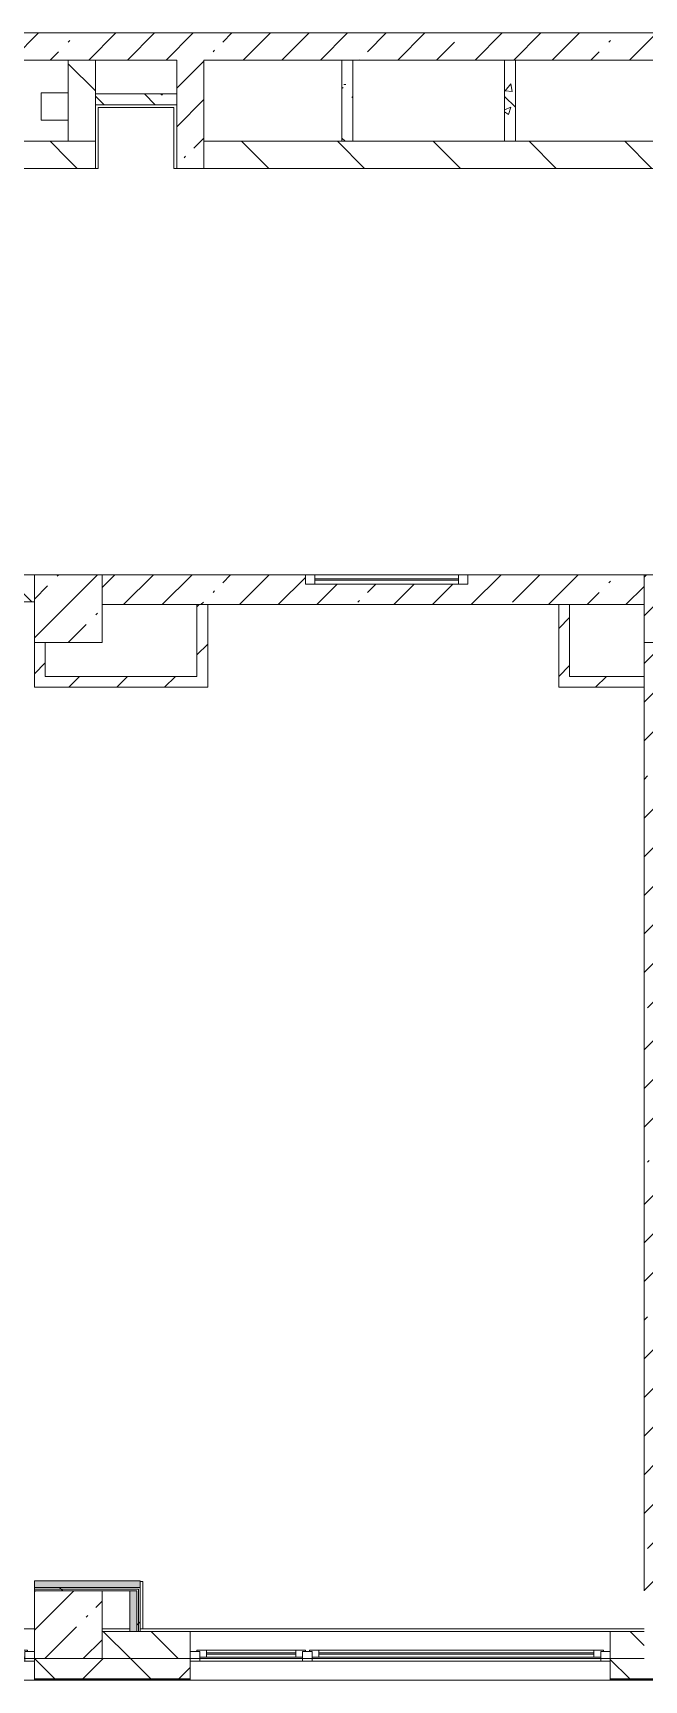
# Model space of a CAD drawing. Header units: millimetres. Extents: x -3238 to 193830, y -8553 to 29000.
# Drawn here: x 119856 to 124367, y -258 to 11900 of the extents above; entities that cross this region are included whole.
import ezdxf

# ---------------------------------------------------------------- set-up
doc = ezdxf.new("R2010")
doc.units = ezdxf.units.MM
for name, color, linetype, lineweight, true_color in [('A-FLOR-3', 7, 'Continuous', 5, 0xaaaaaa), ('I-WALL-5', 7, 'Continuous', 9, 0xe7e7e7), ('I-WALL-8', 7, 'Continuous', 5, 0x787878)]:
    doc.layers.add(name, color=color, linetype=linetype, lineweight=lineweight, true_color=true_color)
for name, color, linetype, lineweight in [('A-GLAZ-2', 7, 'Continuous', 5), ('A-WALL', 7, 'Continuous', 9), ('A-WALL-3', 7, 'Continuous', 5), ('I-WALL-6', 7, 'Continuous', 5), ('S-COLS-3', 7, 'Continuous', 5)]:
    doc.layers.add(name, color=color, linetype=linetype, lineweight=lineweight)
pattern_1 = [(45, (58957.15, 0), (-285.1231, 285.1231), []), (45, (59242.27, 0), (-285.1231, 285.1231), [504.031, -100.806, 16.764, -84.042])]
pattern_2 = [(135, (58957.15, 0), (-353.5534, -353.5534), [])]
pattern_3 = [(45, (58957.15, 0), (-176.7767, 176.7767), [])]
pattern_4 = [(135, (58957.15, 0), (-377.1708, -377.1708), [533.4, -88.9, 17.78, -88.9]), (135, (58957.15, 376.94), (-377.1708, -377.1708), []), (50, (58957.15, 0), (637.6445, -55.7866), [66.675, -733.425]), (355, (58957.15, 0), (-123.3494, 668.699), [53.34, -586.74]), (100.451, (59010.3, -4.65), (514.299, 612.908), [56.665, -623.315]), (46.184, (58957.15, 177.8), (948.776, -147.15), [100.012, -1100.137]), (96.636, (59036.2, 165.5), (830.909, 865.997), [84.998, -934.973]), (351.184, (58957.2, 177.8), (830.918, 865.988), [80.01, -880.11]), (21, (59046.05, 133.35), (530.6506, -357.9283), [66.675, -733.425]), (326, (59046.05, 133.35), (216.308, 644.6585), [53.34, -586.74]), (71.451, (59090.3, 103.5), (746.9596, 286.7243), [56.665, -623.315]), (37.5, (58957.15, 0), (10.8105, 295.9426), [16.764, -562.864, 16.764, -578.866, -588.962]), (37.5, (58957.15, 0), (10.8105, 295.9426), [-1175.258, 16.764, -572.198]), (7.5, (58957.15, 0), (233.8692, 350.6318), [16.764, -322.834, 16.764, -549.529, -224.472]), (7.5, (58957.15, 0), (233.8692, 350.6318), [-905.891, 16.764, -207.708]), (327.5, (58758.9, 0), (474.5678, -20.0513), [16.764, -205.486, 16.764, -676.656, -920.115]), (327.5, (58758.9, 0), (474.5678, -20.0513), [-915.67, 16.764, -903.351]), (317.5, (58670, 0), (518.4522, 88.9934), [16.764, -272.161, 16.764, -443.738, -653.415]), (317.5, (58670, 0), (518.4522, 88.9934), [-749.427, 16.764, -636.651])]
pattern_5 = [(45, (58957.15, 0), (-530.33, 530.33), []), (135, (58957.15, 0), (-530.33, -530.33), [])]

# ---------------------------------------------------------------- blocks, each defined once
blk = doc.blocks.new('BSC_Колонна _Прямоугольная - 500х500-V124-2_3_1_птичка')
at = {"layer": 'S-COLS-3'}
h = blk.add_hatch(dxfattribs=at)
h.set_pattern_fill('FP_137', color=256, style=0, pattern_type=2)
h.set_pattern_definition([(45, (-61160, -7650), (-285.1231, 285.1231), []), (45, (-60874.88, -7650), (-285.123, 285.123), [504.031, -100.806, 16.764, -84.042])])
h.paths.add_polyline_path([(-250, -250), (250, -250), (250, 250), (-250, 250)])
for p, q in [((250, 250), (-250, 250)), ((-250, 250), (-250, -250)), ((250, -250), (250, 250)), ((-250, -250), (250, -250))]:
    blk.add_line(p, q, dxfattribs=at)
blk = doc.blocks.new('BSC_Колонна _Прямоугольная - 500х500-V131-2_3_1_птичка')
at = {"layer": 'S-COLS-3'}
h = blk.add_hatch(dxfattribs=at)
h.set_pattern_fill('FP_144', color=256, style=0, pattern_type=2)
h.set_pattern_definition([(45, (-61160, -150), (-285.123, 285.123), []), (45, (-60874.88, -150), (-285.123, 285.123), [504.031, -100.806, 16.764, -84.042])])
h.paths.add_polyline_path([(-250, -250), (250, -250), (250, 250), (-250, 250)])
for p, q in [((250, 250), (-250, 250)), ((-250, 250), (-250, -250)), ((250, -250), (250, 250)), ((-250, -250), (250, -250))]:
    blk.add_line(p, q, dxfattribs=at)
blk = doc.blocks.new('BSC_Колонна _Прямоугольная - 500х500-V135-2_3_1_птичка')
at = {"layer": 'S-COLS-3'}
h = blk.add_hatch(dxfattribs=at)
h.set_pattern_fill('FP_148', color=256, style=0, pattern_type=2)
h.set_pattern_definition([(45, (-65660, -7650), (-285.1231, 285.1231), []), (45, (-65374.88, -7650), (-285.1231, 285.1231), [504.031, -100.806, 16.764, -84.042])])
h.paths.add_polyline_path([(-250, -250), (250, -250), (250, 250), (-250, 250)])
for p, q in [((250, 250), (-250, 250)), ((-250, 250), (-250, -250)), ((250, -250), (250, 250)), ((-250, -250), (250, -250))]:
    blk.add_line(p, q, dxfattribs=at)
blk = doc.blocks.new('120_Окно_СКБ_2Ст - 120_Окно_СКБ_2Ст 3100х2500 _мал_створка слева_-22446080-2_3_1_птичка')
at = {"layer": 'A-GLAZ-2'}
for p, q in [((-1550, -127), (-1550, -57)), ((-1550, -57), (-1480, -57)), ((1550, -57), (-1550, -57)), ((-1480, -57), (-1480, -127)), ((650, -87), (-1480, -87)), ((-1480, -87), (-1480, -127)), ((-1430, -137), (-1430, -87)), ((-1430, -107), (600, -107)), ((600, -117), (-1430, -117)), ((600, -137), (600, -87)), ((650, -127), (650, -57)), ((650, -57), (720, -57)), ((650, -127), (650, -87)), ((720, -57), (720, -127)), ((1480, -87), (720, -87)), ((720, -87), (720, -127)), ((770, -137), (770, -87)), ((770, -107), (1430, -107)), ((1430, -117), (770, -117)), ((1430, -137), (1430, -87)), ((1480, -127), (1480, -57)), ((1480, -57), (1550, -57)), ((1480, -127), (1480, -87)), ((1550, -57), (1550, -127)), ((-1480, -127), (-1550, -127)), ((-1550, -127), (-1500, -127)), ((-1480, -127), (-1500, -127)), ((-1500, -127), (-1500, -137)), ((-1500, -137), (670, -137)), ((670, -137), (-1500, -137)), ((720, -127), (650, -127)), ((670, -127), (650, -127)), ((670, -127), (700, -127)), ((670, -137), (670, -127)), ((720, -127), (700, -127)), ((700, -127), (700, -137)), ((700, -137), (1500, -137)), ((1500, -137), (700, -137)), ((1550, -127), (1480, -127)), ((1500, -127), (1480, -127)), ((1500, -127), (1550, -127)), ((1500, -137), (1500, -127))]:
    blk.add_line(p, q, dxfattribs=at)
blk = doc.blocks.new('120_Окно_СКБ_2Ст - 120_Окно_СКБ_2Ст 2100х2500 _мал створка СЛЕВА_-22446485-2_3_1_птичка')
at = {"layer": 'A-GLAZ-2'}
for p, q in [((-1050, -127), (-1050, -57)), ((-1050, -57), (-980, -57)), ((1050, -57), (-1050, -57)), ((-980, -57), (-980, -127)), ((-220, -87), (-980, -87)), ((-980, -87), (-980, -127)), ((-930, -137), (-930, -87)), ((-930, -107), (-270, -107)), ((-270, -117), (-930, -117)), ((-270, -137), (-270, -87)), ((-220, -127), (-220, -57)), ((-220, -57), (-150, -57)), ((-220, -127), (-220, -87)), ((-150, -57), (-150, -127)), ((980, -87), (-150, -87)), ((-150, -87), (-150, -127)), ((-100, -137), (-100, -87)), ((-100, -107), (930, -107)), ((930, -117), (-100, -117)), ((930, -137), (930, -87)), ((980, -127), (980, -57)), ((980, -57), (1050, -57)), ((980, -127), (980, -87)), ((1050, -57), (1050, -127)), ((-980, -127), (-1050, -127)), ((-1050, -127), (-1000, -127)), ((-980, -127), (-1000, -127)), ((-1000, -127), (-1000, -137)), ((-1000, -137), (-200, -137)), ((-200, -137), (-1000, -137)), ((-150, -127), (-220, -127)), ((-200, -127), (-220, -127)), ((-200, -127), (-170, -127)), ((-200, -137), (-200, -127)), ((-150, -127), (-170, -127)), ((-170, -127), (-170, -137)), ((-170, -137), (1000, -137)), ((1000, -137), (-170, -137)), ((1050, -127), (980, -127)), ((1000, -127), (980, -127)), ((1000, -127), (1050, -127)), ((1000, -137), (1000, -127))]:
    blk.add_line(p, q, dxfattribs=at)
blk = doc.blocks.new('120_Окно_СКБ_1Ст - 120_Окно_СКБ_1Ст 400х1200 EI30-24228621-2_3_1_птичка')
at = {"layer": 'A-GLAZ-2'}
for p, q in [((-600, 40), (-600, 110)), ((-600, 110), (-530, 110)), ((600, 110), (-600, 110)), ((-530, 40), (-600, 40)), ((-600, 40), (600, 40)), ((-530, 110), (-530, 40)), ((530, 80), (-530, 80)), ((530, 70), (-530, 70)), ((530, 40), (530, 110)), ((530, 110), (600, 110)), ((600, 40), (530, 40)), ((600, 110), (600, 40))]:
    blk.add_line(p, q, dxfattribs=at)

msp = doc.modelspace()

# ---------------------------------------------------------------- hatches: boundary and pattern name
at = {"layer": 'A-WALL-3'}
h = msp.add_hatch(dxfattribs=at)
h.set_pattern_fill('FP_161', color=256, style=0, pattern_type=2)
h.set_pattern_definition([(135, (58957.15, 0), (-176.7767, -176.7767), [])])
h.paths.add_polyline_path([(124117.2, -100), (124367.2, -100), (124367.2, 100), (124117.2, 100)])
h.paths.add_polyline_path([(121017.2, -100), (121017.2, 100), (120367.2, 100), (120367.2, -100), (120388.5, -100)])
h = msp.add_hatch(dxfattribs=at)
h.set_pattern_fill('FP_151', color=256, style=0, pattern_type=2)
h.set_pattern_definition([(45, (58957.15, 0), (-353.5534, 353.5534), []), (135, (58957.15, 0), (-353.5534, -353.5534), [])])
h.paths.add_polyline_path([(129617.2, -250), (129617.2, -100), (126017.2, -100), (126017.2, -250), (127675.4, -250)])
h.paths.add_polyline_path([(134657.2, -250), (134657.2, -100), (130517.2, -100), (130517.2, -250), (134441.8, -250)])
h.paths.add_polyline_path([(120388.5, -250), (121017.2, -250), (121017.2, -100), (119867.2, -100), (119867.2, -250)])
h.paths.add_polyline_path([(116117.2, -250), (116117.2, -100), (115367.2, -100), (115367.2, -250), (115867.2, -250)])
h.paths.add_polyline_path([(124117.2, -250), (125117.2, -250), (125117.2, -100), (124117.2, -100)])
h.paths.add_polyline_path([(117265.6, -250), (117767.2, -250), (117767.2, -100), (117017.2, -100), (117017.2, -250)])
h.paths.add_polyline_path([(106367.2, -250), (107767.2, -250), (107767.2, -100), (106367.2, -100)])
h.paths.add_polyline_path([(103893.5, -250), (104267.2, -250), (104267.2, -100), (103893.5, -100)])
h.paths.add_polyline_path([(112060.7, -250), (112267.2, -250), (112267.2, -100), (110867.2, -100), (110867.2, -250), (111019.7, -250)])
h.paths.add_polyline_path([(102993.5, -250), (102993.5, -100), (101617.2, -100), (101617.2, -250), (102691.8, -250)])
h.paths.add_polyline_path([(97717.2, -250), (98517.2, -250), (98517.2, -100), (97717.2, -100), (97717.2, -176.4)])
at = {"layer": 'I-WALL-5'}
for points in [[(120647.2, 425), (120647.2, 475), (119867.2, 475), (119867.2, 425), (120388.5, 425)], [(120622.2, 100), (120622.2, 400), (120572.2, 400), (120572.2, 100)]]:
    msp.add_hatch(color=256, dxfattribs=at).paths.add_polyline_path(points)
at = {"layer": 'I-WALL-6'}
h = msp.add_hatch(dxfattribs=at)
h.set_pattern_fill('FP_159', color=256, style=0, pattern_type=2)
h.set_pattern_definition(pattern_1)
h.paths.add_polyline_path([(114657.2, 11700), (119117.2, 11700), (119117.2, 11900), (113717.2, 11900), (113717.2, 11700), (114457.2, 11700)])
h.paths.add_polyline_path([(123417.2, 11700), (125117.2, 11700), (125117.2, 11900), (119717.2, 11900), (119717.2, 11700), (123337.2, 11700)])
h = msp.add_hatch(dxfattribs=at)
h.set_pattern_fill('FP_162', color=256, style=0, pattern_type=2)
h.set_pattern_definition(pattern_2)
h.paths.add_polyline_path([(120317.2, 11100), (120317.2, 11700), (120117.2, 11700), (120117.2, 11100)])
h = msp.add_hatch(dxfattribs=at)
h.set_pattern_fill('FP_162', color=256, style=0, pattern_type=2)
h.set_pattern_definition(pattern_2)
h.paths.add_polyline_path([(120317.2, 10900), (120317.2, 11700), (120117.2, 11700), (120117.2, 10900)])
h = msp.add_hatch(dxfattribs=at)
h.set_pattern_fill('FP_159', color=256, style=0, pattern_type=2)
h.set_pattern_definition(pattern_1)
h.paths.add_polyline_path([(121117.2, 10900), (121117.2, 11700), (120917.2, 11700), (120917.2, 10900)])
h = msp.add_hatch(dxfattribs=at)
h.set_pattern_fill('FP_162', color=256, style=0, pattern_type=2)
h.set_pattern_definition(pattern_2)
h.paths.add_polyline_path([(117265.6, 10900), (117397.2, 10900), (117397.2, 11100), (117187.2, 11100), (117187.2, 10900)])
h.paths.add_polyline_path([(116267.2, 10900), (116487.2, 10900), (116487.2, 11100), (116267.2, 11100), (116267.2, 10968.7)])
h.paths.add_polyline_path([(115567.2, 10900), (115567.2, 11100), (115357.2, 11100), (115357.2, 10900)])
h.paths.add_polyline_path([(120117.2, 10900), (120117.2, 11100), (118297.2, 11100), (118297.2, 10900), (119347.5, 10900)])
h.paths.add_polyline_path([(114457.2, 10900), (114457.2, 11100), (110867.2, 11100), (110867.2, 10900), (114142.6, 10900)])
h.paths.add_polyline_path([(106855.7, 10900), (110667.2, 10900), (110667.2, 11100), (106217.9, 11100), (106217.9, 10900)])
h = msp.add_hatch(dxfattribs=at)
h.set_pattern_fill('FP_162', color=256, style=0, pattern_type=2)
h.set_pattern_definition(pattern_2)
h.paths.add_polyline_path([(123511.5, 10900), (125517.2, 10900), (125517.2, 11100), (121117.2, 11100), (121117.2, 10900), (121429.5, 10900)])
h = msp.add_hatch(dxfattribs=at)
h.set_pattern_fill('FP_162', color=256, style=0, pattern_type=2)
h.set_pattern_definition(pattern_2)
h.paths.add_polyline_path([(119867.2, 7700), (119867.2, 7900), (118888.2, 7900), (118888.2, 7700), (119347.5, 7700)])
h.paths.add_polyline_path([(115867.2, 7700), (116388.2, 7700), (116388.2, 7900), (115867.2, 7900)])
h = msp.add_hatch(dxfattribs=at)
h.set_pattern_fill('FP_159', color=256, style=0, pattern_type=2)
h.set_pattern_definition(pattern_1)
h.paths.add_polyline_path([(124367.2, 7680), (124367.2, 7900), (123067.2, 7900), (123067.2, 7830), (121867.2, 7830), (121867.2, 7900), (120367.2, 7900), (120367.2, 7680), (123817.2, 7680)])
h = msp.add_hatch(dxfattribs=at)
h.set_pattern_fill('FP_163', color=256, style=0, pattern_type=2)
h.set_pattern_definition(pattern_3)
h.paths.add_polyline_path([(121147.2, 7150), (121147.2, 7680), (121067.2, 7680), (121067.2, 7150)])
h = msp.add_hatch(dxfattribs=at)
h.set_pattern_fill('FP_163', color=256, style=0, pattern_type=2)
h.set_pattern_definition(pattern_3)
h.paths.add_polyline_path([(123817.2, 7070), (123817.2, 7680), (123737.2, 7680), (123737.2, 7070)])
h = msp.add_hatch(dxfattribs=at)
h.set_pattern_fill('FP_163', color=256, style=0, pattern_type=2)
h.set_pattern_definition(pattern_3)
h.paths.add_polyline_path([(119947.2, 7150), (119947.2, 7400), (119867.2, 7400), (119867.2, 7150)])
h = msp.add_hatch(dxfattribs=at)
h.set_pattern_fill('FP_159', color=256, style=0, pattern_type=2)
h.set_pattern_definition(pattern_1)
h.paths.add_polyline_path([(124587.2, 400), (124587.2, 7400), (124367.2, 7400), (124367.2, 400), (124577.7, 400)])
h = msp.add_hatch(dxfattribs=at)
h.set_pattern_fill('FP_163', color=256, style=0, pattern_type=2)
h.set_pattern_definition(pattern_3)
h.paths.add_polyline_path([(121147.2, 7070), (121147.2, 7150), (119867.2, 7150), (119867.2, 7070)])
h = msp.add_hatch(dxfattribs=at)
h.set_pattern_fill('FP_163', color=256, style=0, pattern_type=2)
h.set_pattern_definition(pattern_3)
h.paths.add_polyline_path([(124367.2, 7070), (124367.2, 7150), (123817.2, 7150), (123817.2, 7070)])
h = msp.add_hatch(dxfattribs=at)
h.set_pattern_fill('FP_255', color=256, style=0, pattern_type=2)
h.set_pattern_definition(pattern_5)
h.paths.add_polyline_path([(120634.7, 412.5), (120647.2, 412.5), (120647.2, 425), (119867.2, 425), (119867.2, 412.5), (120388.5, 412.5)])
h = msp.add_hatch(dxfattribs=at)
h.set_pattern_fill('FP_255', color=256, style=0, pattern_type=2)
h.set_pattern_definition(pattern_5)
h.paths.add_polyline_path([(120634.7, 400), (120634.7, 412.5), (119867.2, 412.5), (119867.2, 400), (120622.2, 400)])
h = msp.add_hatch(dxfattribs=at)
h.set_pattern_fill('FP_255', color=256, style=0, pattern_type=2)
h.set_pattern_definition(pattern_5)
h.paths.add_polyline_path([(120634.7, 100), (120634.7, 400), (120622.2, 400), (120622.2, 100)])
h = msp.add_hatch(dxfattribs=at)
h.set_pattern_fill('FP_255', color=256, style=0, pattern_type=2)
h.set_pattern_definition(pattern_5)
h.paths.add_polyline_path([(120634.7, 100), (120647.2, 100), (120647.2, 412.5), (120634.7, 412.5), (120634.7, 317.6)])
at = {"layer": 'I-WALL-8'}
h = msp.add_hatch(dxfattribs=at)
h.set_pattern_fill('FP_170', color=256, style=0, pattern_type=2)
h.set_pattern_definition(pattern_4)
h.paths.add_polyline_path([(122217.2, 11100), (122217.2, 11700), (122137.2, 11700), (122137.2, 11100)])
h = msp.add_hatch(dxfattribs=at)
h.set_pattern_fill('FP_170', color=256, style=0, pattern_type=2)
h.set_pattern_definition(pattern_4)
h.paths.add_polyline_path([(123417.2, 11100), (123417.2, 11700), (123337.2, 11700), (123337.2, 11100)])
h = msp.add_hatch(dxfattribs=at)
h.set_pattern_fill('FP_170', color=256, style=0, pattern_type=2)
h.set_pattern_definition(pattern_4)
h.paths.add_polyline_path([(120917.2, 11370), (120917.2, 11450), (120317.2, 11450), (120317.2, 11370), (120388.5, 11370)])

# ---------------------------------------------------------------- linework, layer by layer
at = {"layer": 'A-FLOR-3'}
for p, q in [((119917.2, 11457), (120117.2, 11457)), ((119917.2, 11257), (119917.2, 11457)), ((120896.2, 11350), (120337.2, 11350)), ((120337.2, 11350), (120337.2, 10900)), ((120896.2, 10900), (120896.2, 11350)), ((120117.2, 11257), (119917.2, 11257)), ((120337.2, 10900), (120317.2, 10900)), ((120917.2, 10900), (120896.2, 10900)), ((120647.2, 470), (120667.2, 470)), ((120667.2, 470), (120667.2, 120))]:
    msp.add_line(p, q, dxfattribs=at)
at = {"layer": 'A-WALL'}
for p, q in [((120317.2, 11700), (120117.2, 11700)), ((122217.2, 11700), (122137.2, 11700)), ((123417.2, 11700), (123337.2, 11700)), ((120317.2, 11370), (120317.2, 11450)), ((120917.2, 11370), (120917.2, 11450)), ((121117.2, 10900), (121117.2, 11100)), ((122137.2, 11100), (122217.2, 11100)), ((123337.2, 11100), (123417.2, 11100)), ((121147.2, 7680), (121067.2, 7680)), ((123817.2, 7680), (123737.2, 7680)), ((124367.2, 7070), (124367.2, 7150)), ((120647.2, 425), (119867.2, 425)), ((120634.7, 412.5), (119867.2, 412.5)), ((120622.2, 400), (120572.2, 400)), ((120622.2, 400), (120622.2, 100)), ((120634.7, 412.5), (120634.7, 100)), ((120367.2, -100), (121017.2, -100)), ((124117.2, -100), (124367.2, -100)), ((119867.2, -250), (121017.2, -250)), ((119867.2, -253), (121017.2, -253)), ((124117.2, -250), (125117.2, -250)), ((124117.2, -253), (125117.2, -253))]:
    msp.add_line(p, q, dxfattribs=at)
at = {"layer": 'A-WALL-3'}
for p, q in [((120367.2, 100), (124367.2, 100)), ((121017.2, -258), (121017.2, 100)), ((124117.2, 100), (124117.2, -258)), ((119867.2, -100), (119867.2, -258)), ((121017.2, -100), (124367.2, -100)), ((124117.2, -258), (117017.2, -258)), ((124117.2, -258), (134815.2, -258))]:
    msp.add_line(p, q, dxfattribs=at)
at = {"layer": 'I-WALL-6'}
for p, q in [((125117.2, 11900), (119717.2, 11900)), ((119717.2, 11700), (120117.2, 11700)), ((120117.2, 11700), (120117.2, 11100)), ((120317.2, 11450), (120317.2, 11700)), ((120317.2, 11700), (120917.2, 11700)), ((120917.2, 11700), (120917.2, 11450)), ((121117.2, 11100), (121117.2, 11700)), ((121117.2, 11700), (122137.2, 11700)), ((122137.2, 11700), (122137.2, 11100)), ((122217.2, 11100), (122217.2, 11700)), ((122217.2, 11700), (123337.2, 11700)), ((123337.2, 11700), (123337.2, 11100)), ((123417.2, 11100), (123417.2, 11700)), ((123417.2, 11700), (125117.2, 11700)), ((120917.2, 11450), (120317.2, 11450)), ((120317.2, 10900), (120317.2, 11370)), ((120317.2, 11370), (120917.2, 11370)), ((120917.2, 11370), (120917.2, 10900)), ((120317.2, 11100), (119717.2, 11100)), ((122137.2, 11100), (121117.2, 11100)), ((123337.2, 11100), (122217.2, 11100)), ((125517.2, 11100), (123417.2, 11100)), ((118097.2, 10900), (120317.2, 10900)), ((120917.2, 10900), (125717.2, 10900)), ((118888.2, 7900), (119867.2, 7900)), ((121867.2, 7900), (120367.2, 7900)), ((124367.2, 7900), (123067.2, 7900)), ((119867.2, 7700), (115867.2, 7700)), ((120367.2, 7680), (121067.2, 7680)), ((121067.2, 7680), (121067.2, 7150)), ((121147.2, 7070), (121147.2, 7680)), ((121147.2, 7680), (123737.2, 7680)), ((123737.2, 7680), (123737.2, 7070)), ((123817.2, 7150), (123817.2, 7680)), ((123817.2, 7680), (124367.2, 7680)), ((119867.2, 7400), (119867.2, 7070)), ((119947.2, 7150), (119947.2, 7400)), ((124367.2, 7400), (124367.2, 7150)), ((119867.2, 7070), (121147.2, 7070)), ((121067.2, 7150), (119947.2, 7150)), ((123737.2, 7070), (124367.2, 7070)), ((124367.2, 7150), (123817.2, 7150)), ((124367.2, 7070), (124367.2, 400)), ((120647.2, 475), (119867.2, 475)), ((119867.2, 475), (119867.2, 400)), ((120367.2, 400), (120572.2, 400)), ((120572.2, 400), (120572.2, 100)), ((120647.2, 100), (120647.2, 475)), ((116116.4, 120), (119867.2, 120)), ((120367.2, 120), (120572.2, 120)), ((120646.3, 120), (124367.2, 120)), ((119867.2, -100), (117767.2, -100))]:
    msp.add_line(p, q, dxfattribs=at)

# ---------------------------------------------------------------- block references
at = {"layer": 'A-GLAZ-2'}
msp.add_blockref('120_Окно_СКБ_1Ст - 120_Окно_СКБ_1Ст 400х1200 EI30-24228621-2_3_1_птичка', (122467.2, 7790), dxfattribs=at)
at = {"layer": 'A-GLAZ-2', "rotation": 180}
for name, p in [('120_Окно_СКБ_2Ст - 120_Окно_СКБ_2Ст 2100х2500 _мал створка СЛЕВА_-22446485-2_3_1_птичка', (118817.2, -175)), ('120_Окно_СКБ_2Ст - 120_Окно_СКБ_2Ст 3100х2500 _мал_створка слева_-22446080-2_3_1_птичка', (122567.2, -175))]:
    msp.add_blockref(name, p, dxfattribs=at)
at = {"layer": 'S-COLS-3'}
for name, p in [('BSC_Колонна _Прямоугольная - 500х500-V124-2_3_1_птичка', (120117.2, 7650)), ('BSC_Колонна _Прямоугольная - 500х500-V135-2_3_1_птичка', (124617.2, 7650)), ('BSC_Колонна _Прямоугольная - 500х500-V131-2_3_1_птичка', (120117.2, 150))]:
    msp.add_blockref(name, p, dxfattribs=at)

doc.saveas('drawing.dxf')
